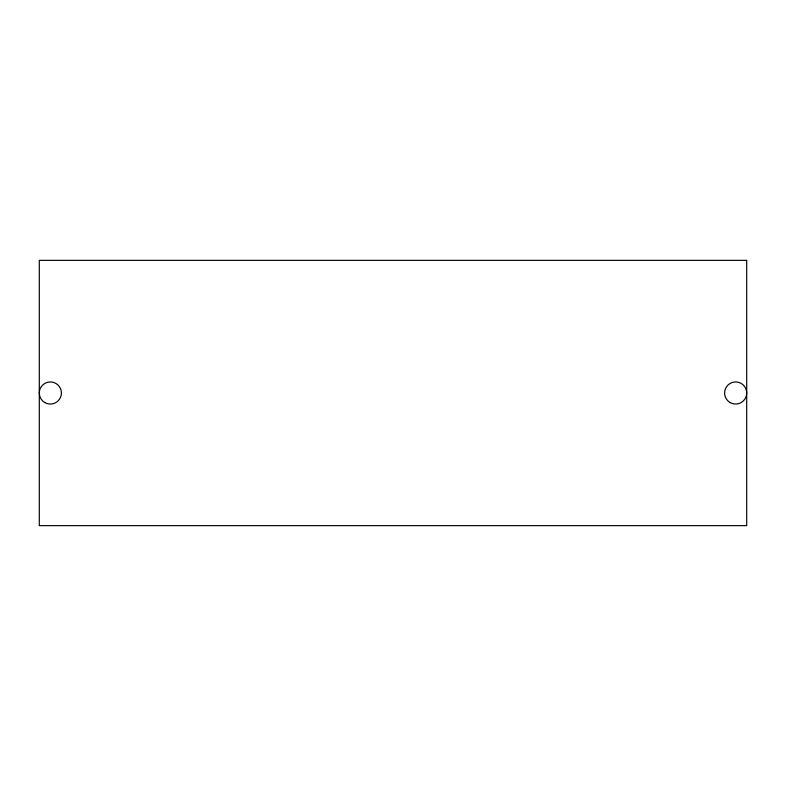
<?xml version="1.0" encoding="UTF-8"?>
<svg xmlns="http://www.w3.org/2000/svg" width="786" height="786" viewBox="0 0 786 786"><rect width="100%" height="100%" fill="white"/><g stroke="black" fill="none" stroke-linecap="round" stroke-linejoin="round"><path stroke-width="1.18" d="M746.7 260.363L39.3 260.363L39.3 525.638L746.7 525.638L746.7 260.363M730.125 402.57A11.053 11.053 0 0 0 746.7 393A11.053 11.053 0 0 0 730.125 383.43A11.053 11.053 0 0 0 730.125 402.57M44.822 402.57A11.053 11.053 0 0 0 61.406 393A11.053 11.053 0 0 0 44.831 383.43A11.053 11.053 0 0 0 44.822 402.57"/></g></svg>
